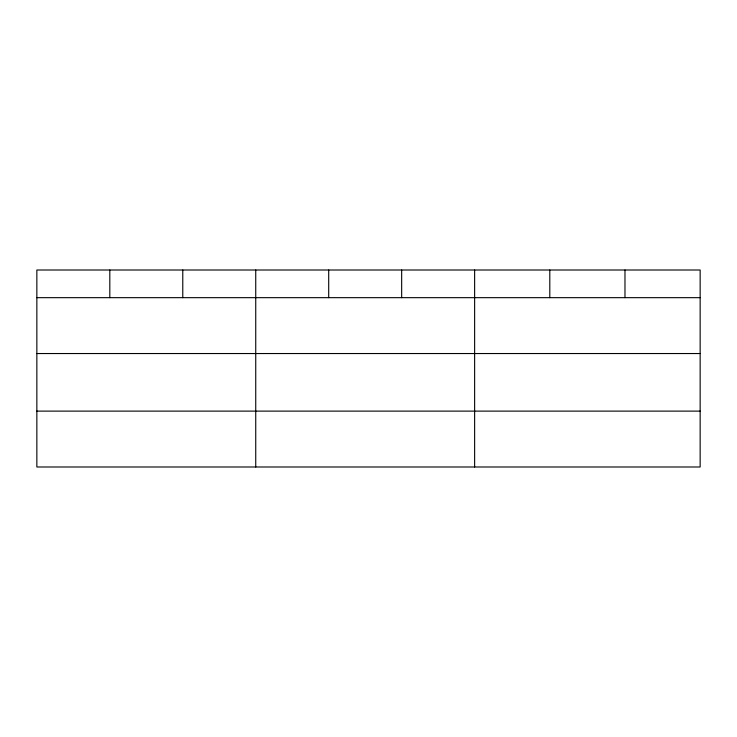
<?xml version="1.0" encoding="UTF-8"?>
<svg xmlns="http://www.w3.org/2000/svg" width="737" height="737" viewBox="0 0 737 737"><rect width="100%" height="100%" fill="white"/><g stroke="black" fill="none" stroke-linecap="round" stroke-linejoin="round"><path stroke-width="1.11" d="M700.15 353.539L700.15 270.009L36.85 270.009L36.85 466.991L700.15 466.991L700.15 353.539L36.85 353.539M36.85 297.665L700.15 297.665M36.85 411.117L700.15 411.117M624.976 270.009L624.976 297.665M549.802 270.009L549.802 297.665M474.628 270.009L474.628 466.991M401.665 270.009L401.665 297.665M328.702 270.009L328.702 297.665M255.739 270.009L255.739 466.991M182.776 270.009L182.776 297.665M109.813 270.009L109.813 297.665"/></g></svg>
